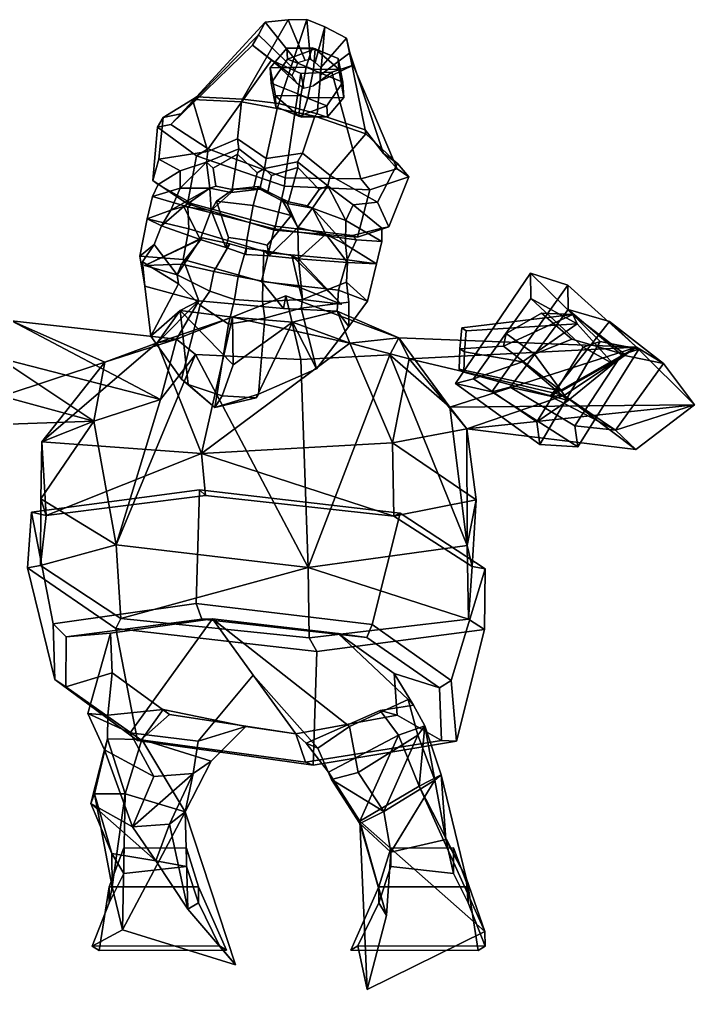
# Model space of a CAD drawing. Extents: x -351 to 198, y -174 to 338.
# Drawn here: x -158 to 198, y -174 to 338 of the extents above; entities that cross this region are included whole.
import ezdxf

# ---------------------------------------------------------------- set-up
doc = ezdxf.new("R2010")
doc.units = 0

msp = doc.modelspace()

# ---------------------------------------------------------------- linework, layer by layer
for p in [(-92.332016, 208.155029, 51.375587), (11.2476, 187.804565, 62.014336)]:
    msp.add_point(p)
for points in [[(-64.966446, 297.141205, 25.870998), (-40.799061, 295.909302, 41.114895), (-16.576694, 337.763367, -11.544772), (-28.865824, 336.539856, -15.606286)], [(-21.554714, 293.559174, 50.554615), (-6.751785, 337.955994, -8.901928), (-16.576694, 337.763367, -11.544772), (-40.799061, 295.909302, 41.114895)], [(-7.76163, 316.230957, -68.58477), (-11.539019, 315.007568, -68.133652), (-28.865824, 336.539856, -15.606286), (-16.576694, 337.763367, -11.544772)], [(-21.554714, 293.559174, 50.554615), (-1.385001, 288.165558, 45.163143), (2.596991, 333.994934, -9.574998), (-6.751785, 337.955994, -8.901928)], [(-4.814329, 316.798859, -68.771706), (-7.76163, 316.230957, -68.58477), (-16.576694, 337.763367, -11.544772), (-6.751785, 337.955994, -8.901928)], [(-4.814329, 316.798859, -68.771706), (-6.751785, 337.955994, -8.901928), (2.596991, 333.994934, -9.574998), (-2.393108, 315.175293, -68.033081)], [(-73.337433, 288.187195, -1.722716), (-64.966446, 297.141205, 25.870998), (-28.865824, 336.539856, -15.606286), (-32.373615, 329.734467, -21.731676)], [(-11.539019, 315.007568, -68.133652), (-13.214266, 311.287384, -66.577103), (-32.373615, 329.734467, -21.731676), (-28.865824, 336.539856, -15.606286)], [(-2.393108, 315.175293, -68.033081), (2.596991, 333.994934, -9.574998), (14.070262, 328.101105, -11.195322), (0.482838, 312.643646, -66.898247)], [(23.964121, 279.668854, 35.005131), (14.070262, 328.101105, -11.195322), (2.596991, 333.994934, -9.574998), (-1.385001, 288.165558, 45.163143)], [(-78.601654, 282.574646, -24.987961), (-73.337433, 288.187195, -1.722716), (-32.373615, 329.734467, -21.731676), (-35.49361, 324.302002, -26.702517)], [(-13.214266, 311.287384, -66.577103), (-14.646918, 308.30249, -65.329887), (-35.49361, 324.302002, -26.702517), (-32.373615, 329.734467, -21.731676)], [(0.482838, 312.643646, -66.898247), (14.070262, 328.101105, -11.195322), (15.897648, 320.247101, -16.772612), (0.30141, 308.6297, -65.188194)], [(33.599976, 267.177002, 9.260915), (15.897648, 320.247101, -16.772612), (14.070262, 328.101105, -11.195322), (23.964121, 279.668854, 35.005131)], [(-58.81675, 269.690796, -42.998783), (-78.601654, 282.574646, -24.987961), (-35.49361, 324.302002, -26.702517), (-25.482622, 316.424652, -30.219833)], [(-14.646918, 308.30249, -65.329887), (-12.390406, 304.665619, -63.734879), (-25.482622, 316.424652, -30.219833), (-35.49361, 324.302002, -26.702517)], [(-7.137309, 312.737427, -53.837887), (-3.98502, 322.908691, -65.048035), (-17.375668, 322.719574, -73.477608), (-26.074564, 312.470001, -65.759079)], [(-26.074564, 312.470001, -65.759079), (-17.375668, 322.719574, -73.477608), (-17.051886, 317.011505, -87.551338), (-25.616665, 304.397522, -85.662422)], [(-3.98502, 322.908691, -65.048035), (-2.411069, 322.393036, -81.350502), (-17.375668, 322.719574, -73.477608)], [(-17.375668, 322.719574, -73.477608), (-2.411069, 322.393036, -81.350502), (-17.051886, 317.011505, -87.551338)], [(-2.411069, 322.393036, -81.350502), (-3.337455, 311.492523, -93.195557), (-17.051886, 317.011505, -87.551338)], [(-7.137309, 312.737427, -53.837887), (12.257839, 304.932434, -61.81992), (9.729441, 317.389709, -70.6922), (-3.98502, 322.908691, -65.048035)], [(-3.98502, 322.908691, -65.048035), (9.729441, 317.389709, -70.6922), (-2.411069, 322.393036, -81.350502)], [(-2.411069, 322.393036, -81.350502), (10.053223, 311.681641, -84.76593), (-3.337455, 311.492523, -93.195557)], [(9.729441, 317.389709, -70.6922), (10.053223, 311.681641, -84.76593), (-2.411069, 322.393036, -81.350502)], [(0.30141, 308.6297, -65.188194), (15.897648, 320.247101, -16.772612), (17.662165, 313.854645, -21.24165), (0.236393, 305.375885, -63.80043)], [(12.257839, 304.932434, -61.81992), (12.715738, 296.859955, -81.723259), (10.053223, 311.681641, -84.76593), (9.729441, 317.389709, -70.6922)], [(40.824158, 259.11084, -12.721636), (17.662165, 313.854645, -21.24165), (15.897648, 320.247101, -16.772612), (33.599976, 267.177002, 9.260915)], [(-18.161835, 254.440002, -57.308323), (-58.81675, 269.690796, -42.998783), (-25.482622, 316.424652, -30.219833), (-10.024564, 309.405151, -31.694242)], [(-7.137309, 312.737427, -53.837887), (-26.074564, 312.470001, -65.759079), (-23.412016, 297.648315, -62.716351), (-10.021367, 297.837433, -54.286781)], [(-26.074564, 312.470001, -65.759079), (-25.616665, 304.397522, -85.662422), (-23.088234, 291.940247, -76.790085), (-23.412016, 297.648315, -62.716351)], [(-17.051886, 317.011505, -87.551338), (-3.337455, 311.492523, -93.195557), (-6.221514, 296.592529, -93.644485), (-25.616665, 304.397522, -85.662422)], [(-12.390406, 304.665619, -63.734879), (-8.430415, 301.735718, -62.409641), (-10.024564, 309.405151, -31.694242), (-25.482622, 316.424652, -30.219833)], [(-7.137309, 312.737427, -53.837887), (-10.021367, 297.837433, -54.286781), (3.693092, 292.318481, -59.930943), (12.257839, 304.932434, -61.81992)], [(0.236393, 305.375885, -63.80043), (17.662165, 313.854645, -21.24165), (6.326144, 310.172882, -26.952015), (-3.484134, 302.914337, -62.819641)], [(21.594046, 253.892334, -34.739723), (6.326144, 310.172882, -26.952015), (17.662165, 313.854645, -21.24165), (40.824158, 259.11084, -12.721636)], [(-18.161835, 254.440002, -57.308323), (-10.024564, 309.405151, -31.694242), (6.326144, 310.172882, -26.952015), (21.594046, 253.892334, -34.739723)], [(-3.484134, 302.914337, -62.819641), (6.326144, 310.172882, -26.952015), (-10.024564, 309.405151, -31.694242), (-8.430415, 301.735718, -62.409641)], [(10.053223, 311.681641, -84.76593), (12.715738, 296.859955, -81.723259), (-6.221514, 296.592529, -93.644485), (-3.337455, 311.492523, -93.195557)], [(-23.088234, 291.940247, -76.790085), (-25.616665, 304.397522, -85.662422), (-6.221514, 296.592529, -93.644485), (-9.373802, 286.421265, -82.434303)], [(12.257839, 304.932434, -61.81992), (3.693092, 292.318481, -59.930943), (4.016874, 286.610382, -74.004677), (12.715738, 296.859955, -81.723259)], [(-67.058762, 295.641266, 30.734688), (-64.966446, 297.141205, 25.870998), (-73.337433, 288.187195, -1.722716), (-82.500626, 286.261871, -0.611855)], [(-41.204933, 294.531067, 46.383873), (-40.799061, 295.909302, 41.114895), (-64.966446, 297.141205, 25.870998), (-67.058762, 295.641266, 30.734688)], [(-10.021367, 297.837433, -54.286781), (-23.412016, 297.648315, -62.716351), (-10.947765, 286.93692, -66.131783)], [(-23.412016, 297.648315, -62.716351), (-23.088234, 291.940247, -76.790085), (-10.947765, 286.93692, -66.131783)], [(-10.021367, 297.837433, -54.286781), (-10.947765, 286.93692, -66.131783), (3.693092, 292.318481, -59.930943)], [(4.016874, 286.610382, -74.004677), (-9.373802, 286.421265, -82.434303), (-6.221514, 296.592529, -93.644485), (12.715738, 296.859955, -81.723259)], [(-59.057095, 268.358337, 42.116951), (-67.058762, 295.641266, 30.734688), (-82.500626, 286.261871, -0.611855), (-84.882195, 264.282776, 21.701817)], [(-43.344635, 274.932953, 53.702892), (-41.204933, 294.531067, 46.383873), (-67.058762, 295.641266, 30.734688), (-59.057095, 268.358337, 42.116951)], [(-28.311352, 264.527893, 60.804852), (-22.466852, 291.036957, 54.610619), (-41.204933, 294.531067, 46.383873), (-43.344635, 274.932953, 53.702892)], [(-22.466852, 291.036957, 54.610619), (-21.554714, 293.559174, 50.554615), (-40.799061, 295.909302, 41.114895), (-41.204933, 294.531067, 46.383873)], [(-10.947765, 286.93692, -66.131783), (-23.088234, 291.940247, -76.790085), (-9.373802, 286.421265, -82.434303)], [(-22.466852, 291.036957, 54.610619), (-2.565011, 286.939423, 50.352612), (-1.385001, 288.165558, 45.163143), (-21.554714, 293.559174, 50.554615)], [(3.693092, 292.318481, -59.930943), (-10.947765, 286.93692, -66.131783), (4.016874, 286.610382, -74.004677)], [(-82.500626, 286.261871, -0.611855), (-73.337433, 288.187195, -1.722716), (-78.601654, 282.574646, -24.987961), (-85.569832, 281.059692, -26.719252)], [(-28.311352, 264.527893, 60.804852), (-9.160269, 267.446655, 57.40926), (-2.565011, 286.939423, 50.352612), (-22.466852, 291.036957, 54.610619)], [(-10.947765, 286.93692, -66.131783), (-9.373802, 286.421265, -82.434303), (4.016874, 286.610382, -74.004677)], [(-9.160269, 267.446655, 57.40926), (5.515789, 255.67157, 48.749294), (24.346308, 277.682739, 40.122978), (-2.565011, 286.939423, 50.352612)], [(-2.565011, 286.939423, 50.352612), (24.346308, 277.682739, 40.122978), (23.964121, 279.668854, 35.005131), (-1.385001, 288.165558, 45.163143)], [(-84.882195, 264.282776, 21.701817), (-82.500626, 286.261871, -0.611855), (-85.569832, 281.059692, -26.719252), (-88.05323, 253.085754, -15.367043)], [(-85.569832, 281.059692, -26.719252), (-78.601654, 282.574646, -24.987961), (-58.81675, 269.690796, -42.998783), (-64.954819, 266.064514, -46.416515)], [(-88.05323, 253.085754, -15.367043), (-85.569832, 281.059692, -26.719252), (-64.954819, 266.064514, -46.416515), (-69.766449, 240.778412, -38.83107)], [(5.515789, 255.67157, 48.749294), (30.523535, 241.608826, 33.555237), (40.966003, 262.00415, 12.069506), (24.346308, 277.682739, 40.122978)], [(24.346308, 277.682739, 40.122978), (40.966003, 262.00415, 12.069506), (33.599976, 267.177002, 9.260915), (23.964121, 279.668854, 35.005131)], [(-43.344635, 274.932953, 53.702892), (-59.057095, 268.358337, 42.116951), (-59.782196, 262.750885, 41.427963), (-42.729572, 269.723694, 53.707825)], [(-28.311352, 264.527893, 60.804852), (-43.344635, 274.932953, 53.702892), (-42.729572, 269.723694, 53.707825), (-29.107969, 259.404907, 58.76125)], [(-73.615959, 258.159851, 24.056665), (-59.782196, 262.750885, 41.427963), (-59.057095, 268.358337, 42.116951), (-84.882195, 264.282776, 21.701817)], [(-69.766449, 240.778412, -38.83107), (-64.954819, 266.064514, -46.416515), (-18.648983, 250.025208, -61.010292), (-23.944118, 226.889465, -53.711967)], [(-64.954819, 266.064514, -46.416515), (-58.81675, 269.690796, -42.998783), (-18.161835, 254.440002, -57.308323), (-18.648983, 250.025208, -61.010292)], [(-43.338749, 266.886688, 51.578842), (-42.729572, 269.723694, 53.707825), (-59.782196, 262.750885, 41.427963), (-56.254013, 259.586243, 41.925453)], [(-46.201881, 248.304199, 53.057621), (-43.338749, 266.886688, 51.578842), (-56.254013, 259.586243, 41.925453), (-54.73737, 249.97052, 46.882824)], [(-33.011738, 257.067657, 55.828167), (-43.338749, 266.886688, 51.578842), (-46.201881, 248.304199, 53.057621), (-34.880215, 248.785004, 58.176235)], [(-43.338749, 266.886688, 51.578842), (-33.011738, 257.067657, 55.828167), (-29.107969, 259.404907, 58.76125), (-42.729572, 269.723694, 53.707825)], [(-28.311352, 264.527893, 60.804852), (-29.107969, 259.404907, 58.76125), (-11.667552, 262.843323, 57.057045), (-9.160269, 267.446655, 57.40926)], [(-9.160269, 267.446655, 57.40926), (-11.667552, 262.843323, 57.057045), (4.207668, 250.17868, 48.000416), (5.515789, 255.67157, 48.749294)], [(40.966003, 262.00415, 12.069506), (46.911026, 255.030945, -13.112033), (40.824158, 259.11084, -12.721636), (33.599976, 267.177002, 9.260915)], [(-84.882195, 264.282776, 21.701817), (-88.05323, 253.085754, -15.367043), (-85.17852, 250.972717, -13.771101), (-73.615959, 258.159851, 24.056665)], [(-73.562584, 249.047058, 26.17366), (-59.782196, 262.750885, 41.427963), (-73.615959, 258.159851, 24.056665)], [(-57.994396, 249.013092, 47.89732), (-59.782196, 262.750885, 41.427963), (-73.562584, 249.047058, 26.17366)], [(-54.73737, 249.97052, 46.882824), (-56.254013, 259.586243, 41.925453), (-59.782196, 262.750885, 41.427963), (-57.994396, 249.013092, 47.89732)], [(-11.478215, 259.919922, 54.777809), (-11.667552, 262.843323, 57.057045), (-29.107969, 259.404907, 58.76125), (-25.407772, 255.72113, 56.768532)], [(-11.478215, 259.919922, 54.777809), (-0.323321, 248.264038, 45.128464), (4.207668, 250.17868, 48.000416), (-11.667552, 262.843323, 57.057045)], [(30.523535, 241.608826, 33.555237), (36.461784, 228.62207, -2.578003), (46.911026, 255.030945, -13.112033), (40.966003, 262.00415, 12.069506)], [(-73.615959, 258.159851, 24.056665), (-85.17852, 250.972717, -13.771101), (-88.215004, 244.650238, -11.605642), (-73.562584, 249.047058, 26.17366)], [(-34.880215, 248.785004, 58.176235), (-31.567245, 248.469666, 61.787308), (-29.107969, 259.404907, 58.76125), (-33.011738, 257.067657, 55.828167)], [(-27.366165, 247.117737, 59.378494), (-25.407772, 255.72113, 56.768532), (-29.107969, 259.404907, 58.76125), (-31.567245, 248.469666, 61.787308)], [(-25.407772, 255.72113, 56.768532), (-27.366165, 247.117737, 59.378494), (-16.504278, 241.76535, 55.587177), (-11.478215, 259.919922, 54.777809)], [(-16.504278, 241.76535, 55.587177), (-6.3747, 239.609741, 50.11594), (-0.323321, 248.264038, 45.128464), (-11.478215, 259.919922, 54.777809)], [(46.911026, 255.030945, -13.112033), (26.468023, 248.102509, -37.026398), (21.594046, 253.892334, -34.739723), (40.824158, 259.11084, -12.721636)], [(-88.215004, 244.650238, -11.605642), (-85.17852, 250.972717, -13.771101), (-67.170944, 240.654358, -38.030628), (-69.631371, 239.211029, -40.359512)], [(-88.05323, 253.085754, -15.367043), (-69.766449, 240.778412, -38.83107), (-67.170944, 240.654358, -38.030628), (-85.17852, 250.972717, -13.771101)], [(26.468023, 248.102509, -37.026398), (-18.648983, 250.025208, -61.010292), (-18.161835, 254.440002, -57.308323), (21.594046, 253.892334, -34.739723)], [(17.558573, 240.246643, 33.42128), (30.523535, 241.608826, 33.555237), (5.515789, 255.67157, 48.749294), (4.207668, 250.17868, 48.000416)], [(36.461784, 228.62207, -2.578003), (19.873087, 223.166779, -29.624117), (26.468023, 248.102509, -37.026398), (46.911026, 255.030945, -13.112033)], [(-73.562584, 249.047058, 26.17366), (-88.215004, 244.650238, -11.605642), (-91.002823, 232.852173, -7.252886), (-78.59024, 237.362915, 27.933754)], [(-78.59024, 237.362915, 27.933754), (-57.994396, 249.013092, 47.89732), (-73.562584, 249.047058, 26.17366)], [(-71.642654, 239.371887, 52.168518), (-57.994396, 249.013092, 47.89732), (-78.59024, 237.362915, 27.933754)], [(-71.642654, 239.371887, 52.168518), (-57.23756, 237.233643, 56.673512), (-57.994396, 249.013092, 47.89732)], [(-46.201881, 248.304199, 53.057621), (-54.73737, 249.97052, 46.882824), (-57.994396, 249.013092, 47.89732), (-46.746819, 246.693665, 55.617031)], [(-57.23756, 237.233643, 56.673512), (-46.746819, 246.693665, 55.617031), (-57.994396, 249.013092, 47.89732)], [(-54.375057, 242.194031, 74.076286), (-45.546352, 248.512146, 72.190224), (-46.746819, 246.693665, 55.617031), (-57.23756, 237.233643, 56.673512)], [(-35.139507, 239.746216, 82.508812), (-32.520569, 249.898438, 76.430428), (-45.546352, 248.512146, 72.190224), (-54.375057, 242.194031, 74.076286)], [(-32.520569, 249.898438, 76.430428), (-31.567245, 248.469666, 61.787308), (-46.746819, 246.693665, 55.617031), (-45.546352, 248.512146, 72.190224)], [(-46.201881, 248.304199, 53.057621), (-46.746819, 246.693665, 55.617031), (-31.567245, 248.469666, 61.787308), (-34.880215, 248.785004, 58.176235)], [(-35.139507, 239.746216, 82.508812), (-15.138388, 234.485138, 78.106316), (-20.40424, 243.572449, 74.772591), (-32.520569, 249.898438, 76.430428)], [(-32.520569, 249.898438, 76.430428), (-20.40424, 243.572449, 74.772591), (-17.266975, 240.901733, 58.644932), (-31.567245, 248.469666, 61.787308)], [(-16.504278, 241.76535, 55.587177), (-27.366165, 247.117737, 59.378494), (-31.567245, 248.469666, 61.787308), (-17.266975, 240.901733, 58.644932)], [(19.873087, 223.166779, -29.624117), (-23.944118, 226.889465, -53.711967), (-18.648983, 250.025208, -61.010292), (26.468023, 248.102509, -37.026398)], [(-6.3747, 239.609741, 50.11594), (-3.824587, 238.370239, 53.461147), (4.207668, 250.17868, 48.000416), (-0.323321, 248.264038, 45.128464)], [(-3.824587, 238.370239, 53.461147), (13.682634, 231.905823, 35.134689), (4.207668, 250.17868, 48.000416)], [(13.682634, 231.905823, 35.134689), (17.558573, 240.246643, 33.42128), (4.207668, 250.17868, 48.000416)], [(-91.002823, 232.852173, -7.252886), (-88.215004, 244.650238, -11.605642), (-69.631371, 239.211029, -40.359512), (-69.128296, 227.55481, -39.632389)], [(-69.766449, 240.778412, -38.83107), (-23.944118, 226.889465, -53.711967), (-23.835596, 228.946472, -50.833748), (-67.170944, 240.654358, -38.030628)], [(-69.631371, 239.211029, -40.359512), (-67.170944, 240.654358, -38.030628), (-23.835596, 228.946472, -50.833748), (-24.119585, 227.494934, -50.845413)], [(-48.205795, 222.982666, 73.133812), (-54.375057, 242.194031, 74.076286), (-57.23756, 237.233643, 56.673512), (-49.473991, 217.721283, 60.66671)], [(-38.416565, 221.493469, 79.499481), (-35.139507, 239.746216, 82.508812), (-54.375057, 242.194031, 74.076286), (-48.205795, 222.982666, 73.133812)], [(-15.138388, 234.485138, 78.106316), (-11.509142, 228.249298, 61.370316), (-17.266975, 240.901733, 58.644932), (-20.40424, 243.572449, 74.772591)], [(-16.504278, 241.76535, 55.587177), (-17.266975, 240.901733, 58.644932), (-3.824587, 238.370239, 53.461147), (-6.3747, 239.609741, 50.11594)], [(-11.509142, 228.249298, 61.370316), (-3.824587, 238.370239, 53.461147), (-17.266975, 240.901733, 58.644932)], [(30.523535, 241.608826, 33.555237), (17.558573, 240.246643, 33.42128), (32.752552, 227.802612, -1.658302), (36.461784, 228.62207, -2.578003)], [(-78.59024, 237.362915, 27.933754), (-91.002823, 232.852173, -7.252886), (-83.501984, 229.035034, 28.634592)], [(-83.501984, 229.035034, 28.634592), (-71.642654, 239.371887, 52.168518), (-78.59024, 237.362915, 27.933754)], [(-63.136372, 221.876892, 52.836662), (-71.642654, 239.371887, 52.168518), (-83.501984, 229.035034, 28.634592)], [(-63.136372, 221.876892, 52.836662), (-57.23756, 237.233643, 56.673512), (-71.642654, 239.371887, 52.168518)], [(-69.128296, 227.55481, -39.632389), (-69.631371, 239.211029, -40.359512), (-24.119585, 227.494934, -50.845413), (-26.974684, 214.922546, -47.097301)], [(-49.473991, 217.721283, 60.66671), (-57.23756, 237.233643, 56.673512), (-63.136372, 221.876892, 52.836662)], [(-38.416565, 221.493469, 79.499481), (-27.740402, 218.961792, 75.235832), (-15.138388, 234.485138, 78.106316), (-35.139507, 239.746216, 82.508812)], [(3.229159, 224.661682, 59.858662), (-3.824587, 238.370239, 53.461147), (-11.509142, 228.249298, 61.370316)], [(3.229159, 224.661682, 59.858662), (13.518476, 219.266144, 37.394318), (-3.824587, 238.370239, 53.461147)], [(13.518476, 219.266144, 37.394318), (13.682634, 231.905823, 35.134689), (-3.824587, 238.370239, 53.461147)], [(17.558573, 240.246643, 33.42128), (13.682634, 231.905823, 35.134689), (32.712532, 220.891388, 0.814925), (32.752552, 227.802612, -1.658302)], [(-87.286957, 219.259857, 30.452129), (-83.501984, 229.035034, 28.634592), (-91.002823, 232.852173, -7.252886), (-94.944427, 213.064117, -2.290072)], [(-94.944427, 213.064117, -2.290072), (-91.002823, 232.852173, -7.252886), (-69.128296, 227.55481, -39.632389), (-72.106094, 211.297791, -33.673767)], [(-27.740402, 218.961792, 75.235832), (-26.635212, 213.234131, 63.012501), (-11.509142, 228.249298, 61.370316), (-15.138388, 234.485138, 78.106316)], [(13.682634, 231.905823, 35.134689), (13.518476, 219.266144, 37.394318), (29.968102, 209.084808, 5.172138), (32.712532, 220.891388, 0.814925)], [(-87.286957, 219.259857, 30.452129), (-75.165665, 203.336975, 62.182903), (-63.136372, 221.876892, 52.836662), (-83.501984, 229.035034, 28.634592)], [(-72.106094, 211.297791, -33.673767), (-69.128296, 227.55481, -39.632389), (-26.974684, 214.922546, -47.097301), (-30.715849, 199.693848, -39.803398)], [(14.498931, 211.124451, -31.042969), (-26.974684, 214.922546, -47.097301), (-24.119585, 227.494934, -50.845413), (19.462881, 221.706512, -31.208567)], [(-26.635212, 213.234131, 63.012501), (-11.163411, 211.66571, 58.174847), (-11.509142, 228.249298, 61.370316)], [(19.462881, 221.706512, -31.208567), (-24.119585, 227.494934, -50.845413), (-23.835596, 228.946472, -50.833748), (17.317574, 224.054749, -29.352743)], [(19.873087, 223.166779, -29.624117), (17.317574, 224.054749, -29.352743), (-23.835596, 228.946472, -50.833748), (-23.944118, 226.889465, -53.711967)], [(-11.163411, 211.66571, 58.174847), (3.229159, 224.661682, 59.858662), (-11.509142, 228.249298, 61.370316)], [(36.461784, 228.62207, -2.578003), (32.752552, 227.802612, -1.658302), (17.317574, 224.054749, -29.352743), (19.873087, 223.166779, -29.624117)], [(32.712532, 220.891388, 0.814925), (19.462881, 221.706512, -31.208567), (17.317574, 224.054749, -29.352743), (32.752552, 227.802612, -1.658302)], [(-72.965332, 208.917908, 71.750648), (-61.97192, 222.786316, 67.309547), (-92.332016, 208.155029, 51.375587)], [(-61.97192, 222.786316, 67.309547), (-63.136372, 221.876892, 52.836662), (-92.332016, 208.155029, 51.375587)], [(-92.332016, 208.155029, 51.375587), (-63.136372, 221.876892, 52.836662), (-75.165665, 203.336975, 62.182903)], [(-47.394661, 219.690125, 68.973274), (-61.97192, 222.786316, 67.309547), (-72.965332, 208.917908, 71.750648), (-55.825413, 204.988739, 82.640457)], [(-61.97192, 222.786316, 67.309547), (-47.394661, 219.690125, 68.973274), (-49.473991, 217.721283, 60.66671), (-63.136372, 221.876892, 52.836662)], [(-38.416565, 221.493469, 79.499481), (-48.205795, 222.982666, 73.133812), (-49.473991, 217.721283, 60.66671), (-38.993591, 214.032593, 68.217346)], [(-38.416565, 221.493469, 79.499481), (-38.993591, 214.032593, 68.217346), (-26.635212, 213.234131, 63.012501), (-27.740402, 218.961792, 75.235832)], [(-11.163411, 211.66571, 58.174847), (14.713707, 209.738403, 38.722408), (3.229159, 224.661682, 59.858662)], [(14.713707, 209.738403, 38.722408), (13.518476, 219.266144, 37.394318), (3.229159, 224.661682, 59.858662)], [(29.968102, 209.084808, 5.172138), (14.498931, 211.124451, -31.042969), (19.462881, 221.706512, -31.208567), (32.712532, 220.891388, 0.814925)], [(-92.213234, 197.228546, 5.205746), (-93.440331, 210.169464, 35.097988), (-87.286957, 219.259857, 30.452129), (-94.944427, 213.064117, -2.290072)], [(-87.286957, 219.259857, 30.452129), (-93.440331, 210.169464, 35.097988), (-74.540833, 198.488922, 53.775505), (-75.165665, 203.336975, 62.182903)], [(-55.825413, 204.988739, 82.640457), (-42.972645, 202.389648, 84.686394), (-38.861523, 217.141296, 72.878059), (-47.394661, 219.690125, 68.973274)], [(-38.861523, 217.141296, 72.878059), (-38.993591, 214.032593, 68.217346), (-49.473991, 217.721283, 60.66671), (-47.394661, 219.690125, 68.973274)], [(-29.950098, 199.904968, 85.298134), (-29.40873, 216.156372, 70.820625), (-38.861523, 217.141296, 72.878059), (-42.972645, 202.389648, 84.686394)], [(-38.861523, 217.141296, 72.878059), (-29.40873, 216.156372, 70.820625), (-26.635212, 213.234131, 63.012501), (-38.993591, 214.032593, 68.217346)], [(9.942212, 195.177643, -25.246519), (-30.715849, 199.693848, -39.803398), (-26.974684, 214.922546, -47.097301), (14.498931, 211.124451, -31.042969)], [(-29.40873, 216.156372, 70.820625), (-29.950098, 199.904968, 85.298134), (-10.812312, 196.706573, 78.134438), (-14.711915, 213.501068, 72.163658)], [(-14.711915, 213.501068, 72.163658), (-11.163411, 211.66571, 58.174847), (-26.635212, 213.234131, 63.012501), (-29.40873, 216.156372, 70.820625)], [(13.518476, 219.266144, 37.394318), (14.713707, 209.738403, 38.722408), (29.968102, 209.084808, 5.172138)], [(-92.213234, 197.228546, 5.205746), (-94.944427, 213.064117, -2.290072), (-72.106094, 211.297791, -33.673767), (-63.709908, 189.591553, -0.453029)], [(-74.540833, 198.488922, 53.775505), (-93.440331, 210.169464, 35.097988), (-92.213234, 197.228546, 5.205746), (-89.113091, 170.867218, 27.117786)], [(-63.709908, 189.591553, -0.453029), (-72.106094, 211.297791, -33.673767), (-30.715849, 199.693848, -39.803398), (-19.194529, 185.507202, -12.87962)], [(-10.812312, 196.706573, 78.134438), (11.2476, 187.804565, 62.014336), (-14.711915, 213.501068, 72.163658)], [(-14.711915, 213.501068, 72.163658), (11.2476, 187.804565, 62.014336), (-11.163411, 211.66571, 58.174847)], [(14.127034, 199.334869, 40.868446), (14.713707, 209.738403, 38.722408), (-11.163411, 211.66571, 58.174847), (-9.035049, 190.344177, 68.975235)], [(11.2476, 187.804565, 62.014336), (-9.035049, 190.344177, 68.975235), (-11.163411, 211.66571, 58.174847)], [(25.157372, 189.467529, 10.045683), (9.942212, 195.177643, -25.246519), (14.498931, 211.124451, -31.042969), (29.968102, 209.084808, 5.172138)], [(-75.165665, 203.336975, 62.182903), (-72.965332, 208.917908, 71.750648), (-92.332016, 208.155029, 51.375587)], [(-55.825413, 204.988739, 82.640457), (-72.965332, 208.917908, 71.750648), (-75.165665, 203.336975, 62.182903), (-58.029278, 194.669617, 74.169113)], [(-42.972645, 202.389648, 84.686394), (-55.825413, 204.988739, 82.640457), (-58.029278, 194.669617, 74.169113), (-45.03968, 190.234344, 81.559746)], [(14.127034, 199.334869, 40.868446), (25.157372, 189.467529, 10.045683), (29.968102, 209.084808, 5.172138), (14.713707, 209.738403, 38.722408)], [(-63.151985, 187.209045, 77.400642), (-58.029278, 194.669617, 74.169113), (-75.165665, 203.336975, 62.182903), (-74.540833, 198.488922, 53.775505)], [(-42.972645, 202.389648, 84.686394), (-45.03968, 190.234344, 81.559746), (-30.158932, 189.193848, 77.031693), (-29.950098, 199.904968, 85.298134)], [(9.160627, 184.089233, 9.26237), (-19.194529, 185.507202, -12.87962), (-30.715849, 199.693848, -39.803398), (9.942212, 195.177643, -25.246519)], [(-29.950098, 199.904968, 85.298134), (-30.158932, 189.193848, 77.031693), (-9.035049, 190.344177, 68.975235), (-10.812312, 196.706573, 78.134438)], [(90.743988, 141.639343, 83.055946), (71.595673, 146.020691, 109.728165), (111.204132, 204.153748, 129.150711), (130.846451, 197.810608, 104.182579)], [(71.595673, 146.020691, 109.728165), (81.092918, 148.472412, 116.532036), (111.406883, 190.75238, 131.528458), (111.204132, 204.153748, 129.150711)], [(147.900528, 168.058228, 164.005249), (168.295547, 164.036926, 138.219833), (130.846451, 197.810608, 104.182579), (111.204132, 204.153748, 129.150711)], [(147.900528, 168.058228, 164.005249), (111.204132, 204.153748, 129.150711), (111.406883, 190.75238, 131.528458), (138.899628, 165.167542, 157.651031)], [(-89.113091, 170.867218, 27.117786), (-92.213234, 197.228546, 5.205746), (-63.709908, 189.591553, -0.453029), (-73.662094, 184.539337, 19.360289)], [(-72.912773, 148.276123, 65.5578), (-63.151985, 187.209045, 77.400642), (-74.540833, 198.488922, 53.775505), (-89.113091, 170.867218, 27.117786)], [(-48.121227, 177.341003, 86.898735), (-45.03968, 190.234344, 81.559746), (-58.029278, 194.669617, 74.169113), (-63.151985, 187.209045, 77.400642)], [(-9.035049, 190.344177, 68.975235), (11.2476, 187.804565, 62.014336), (-10.812312, 196.706573, 78.134438)], [(14.127034, 199.334869, 40.868446), (-9.035049, 190.344177, 68.975235), (-9.770946, 185.763489, 60.428074), (15.389546, 188.787476, 46.275993)], [(15.283432, 176.10849, 16.246817), (9.160627, 184.089233, 9.26237), (9.942212, 195.177643, -25.246519), (25.157372, 189.467529, 10.045683)], [(15.283432, 176.10849, 16.246817), (25.157372, 189.467529, 10.045683), (14.127034, 199.334869, 40.868446), (15.389546, 188.787476, 46.275993)], [(90.743988, 141.639343, 83.055946), (130.846451, 197.810608, 104.182579), (130.975677, 185.00119, 106.40625), (100.412239, 144.09552, 89.98893)], [(168.295547, 164.036926, 138.219833), (159.163422, 161.063416, 131.779755), (130.975677, 185.00119, 106.40625), (130.846451, 197.810608, 104.182579)], [(-75.480362, 169.343262, -20.24596), (-85.763519, 167.474548, 22.687311), (-63.709908, 189.591553, -0.453029)], [(-85.763519, 167.474548, 22.687311), (-73.662094, 184.539337, 19.360289), (-63.709908, 189.591553, -0.453029)], [(-17.878042, 192.131409, -15.703749), (-9.990232, 158.708221, -60.772663), (-65.445015, 161.279907, -65.890991), (-75.480362, 169.343262, -20.24596)], [(-17.878042, 192.131409, -15.703749), (-75.480362, 169.343262, -20.24596), (-63.709908, 189.591553, -0.453029), (-19.194529, 185.507202, -12.87962)], [(-48.121227, 177.341003, 86.898735), (-28.943178, 180.487976, 80.914261), (-30.158932, 189.193848, 77.031693), (-45.03968, 190.234344, 81.559746)], [(-28.943178, 180.487976, 80.914261), (-9.770946, 185.763489, 60.428074), (-9.035049, 190.344177, 68.975235), (-30.158932, 189.193848, 77.031693)], [(-19.194529, 185.507202, -12.87962), (9.160627, 184.089233, 9.26237), (41.68211, 170.07428, -8.356922), (-17.878042, 192.131409, -15.703749)], [(-17.878042, 192.131409, -15.703749), (41.68211, 170.07428, -8.356922), (36.990139, 161.127869, -45.611256), (-9.990232, 158.708221, -60.772663)], [(106.866028, 157.435303, 131.741776), (135.783508, 177.515656, 133.355606), (111.406883, 190.75238, 131.528458), (81.092918, 148.472412, 116.532036)], [(154.790955, 156.411499, 141.032303), (138.899628, 165.167542, 157.651031), (111.406883, 190.75238, 131.528458), (135.783508, 177.515656, 133.355606)], [(-72.912773, 148.276123, 65.5578), (-89.113091, 170.867218, 27.117786), (-73.662094, 184.539337, 19.360289), (-69.332779, 145.389709, 49.788589)], [(-45.935612, 181.026672, 34.253838), (-73.662094, 184.539337, 19.360289), (-85.763519, 167.474548, 22.687311)], [(-69.332779, 145.389709, 49.788589), (-73.662094, 184.539337, 19.360289), (-45.721569, 155.79541, 22.321693), (-51.511341, 139.540771, 47.598431)], [(-45.721569, 155.79541, 22.321693), (-73.662094, 184.539337, 19.360289), (-45.935612, 181.026672, 34.253838)], [(-55.336864, 133.321014, 72.946465), (-48.121227, 177.341003, 86.898735), (-63.151985, 187.209045, 77.400642), (-72.912773, 148.276123, 65.5578)], [(-32.359863, 140.308594, 69.723022), (-1.689813, 153.69104, 36.097103), (-9.770946, 185.763489, 60.428074), (-28.943178, 180.487976, 80.914261)], [(-9.770946, 185.763489, 60.428074), (-1.689813, 153.69104, 36.097103), (15.283432, 176.10849, 16.246817), (15.389546, 188.787476, 46.275993)], [(152.840256, 178.575226, 78.336815), (121.481567, 139.322144, 61.041477), (100.412239, 144.09552, 89.98893), (130.975677, 185.00119, 106.40625)], [(159.163422, 161.063416, 131.779755), (181.262787, 156.587494, 103.564972), (152.840256, 178.575226, 78.336815), (130.975677, 185.00119, 106.40625)], [(-62.385502, 109.041656, 91.77475), (-45.935612, 181.026672, 34.253838), (-85.763519, 167.474548, 22.687311)], [(-62.385502, 109.041656, 91.77475), (15.811238, 167.310303, 44.596672), (-45.935612, 181.026672, 34.253838)], [(-55.336864, 133.321014, 72.946465), (-32.359863, 140.308594, 69.723022), (-28.943178, 180.487976, 80.914261), (-48.121227, 177.341003, 86.898735)], [(-45.721569, 155.79541, 22.321693), (-45.935612, 181.026672, 34.253838), (-14.451869, 178.271271, 30.427715)], [(-45.935612, 181.026672, 34.253838), (15.811238, 167.310303, 44.596672), (-14.451869, 178.271271, 30.427715)], [(-1.689813, 153.69104, 36.097103), (-14.451869, 178.271271, 30.427715), (9.160627, 184.089233, 9.26237), (15.283432, 176.10849, 16.246817)], [(15.811238, 167.310303, 44.596672), (9.160627, 184.089233, 9.26237), (-14.451869, 178.271271, 30.427715)], [(41.68211, 170.07428, -8.356922), (9.160627, 184.089233, 9.26237), (15.811238, 167.310303, 44.596672)], [(73.864021, 164.228271, 174.176178), (96.910324, 165.626343, 177.935867), (133.459656, 182.369415, 166.251907), (74.918037, 175.358856, 172.105103)], [(74.918037, 175.358856, 172.105103), (133.459656, 182.369415, 166.251907), (135.783508, 177.515656, 133.355606), (77.291504, 173.773071, 159.483139)], [(98.337585, 172.390198, 232.279037), (116.946877, 183.109863, 233.315842), (133.459656, 182.369415, 166.251907), (96.910324, 165.626343, 177.935867)], [(113.239082, 161.35675, 237.792038), (132.92308, 169.275818, 227.936646), (116.946877, 183.109863, 233.315842), (98.337585, 172.390198, 232.279037)], [(132.92308, 169.275818, 227.936646), (161.33699, 161.082642, 175.695999), (133.459656, 182.369415, 166.251907), (116.946877, 183.109863, 233.315842)], [(161.33699, 161.082642, 175.695999), (154.790955, 156.411499, 141.032303), (135.783508, 177.515656, 133.355606), (133.459656, 182.369415, 166.251907)], [(-83.994148, 137.524536, -53.505161), (-169.513306, 159.516602, -77.627815), (-162.643539, 179.036926, -39.401707)], [(-113.370483, 157.240387, 8.475361), (-162.643539, 179.036926, -39.401707), (-167.514389, 139.259277, -5.045971)], [(-113.370483, 157.240387, 8.475361), (-75.480362, 169.343262, -20.24596), (-162.643539, 179.036926, -39.401707)], [(-83.994148, 137.524536, -53.505161), (-162.643539, 179.036926, -39.401707), (-75.480362, 169.343262, -20.24596)], [(-33.597897, 138.368835, 53.458946), (-51.511341, 139.540771, 47.598431), (-45.721569, 155.79541, 22.321693), (-14.451869, 178.271271, 30.427715)], [(-32.359863, 140.308594, 69.723022), (-33.597897, 138.368835, 53.458946), (-14.451869, 178.271271, 30.427715), (-1.689813, 153.69104, 36.097103)], [(73.864021, 164.228271, 174.176178), (74.918037, 175.358856, 172.105103), (77.291504, 173.773071, 159.483139), (76.363045, 162.637573, 161.559738)], [(76.363045, 162.637573, 161.559738), (77.291504, 173.773071, 159.483139), (135.783508, 177.515656, 133.355606), (106.866028, 157.435303, 131.741776)], [(121.481567, 139.322144, 61.041477), (152.840256, 178.575226, 78.336815), (167.068649, 165.121521, 29.279556)], [(181.262787, 156.587494, 103.564972), (167.068649, 165.121521, 29.279556), (152.840256, 178.575226, 78.336815)], [(-113.370483, 157.240387, 8.475361), (-85.763519, 167.474548, 22.687311), (-75.480362, 169.343262, -20.24596)], [(-83.994148, 137.524536, -53.505161), (-75.480362, 169.343262, -20.24596), (-65.445015, 161.279907, -65.890991)], [(47.172886, 159.0495, 40.73447), (41.68211, 170.07428, -8.356922), (15.811238, 167.310303, 44.596672)], [(68.550468, 133.563782, -30.838402), (36.990139, 161.127869, -45.611256), (41.68211, 170.07428, -8.356922)], [(47.172886, 159.0495, 40.73447), (167.068649, 165.121521, 29.279556), (41.68211, 170.07428, -8.356922)], [(68.550468, 133.563782, -30.838402), (41.68211, 170.07428, -8.356922), (167.068649, 165.121521, 29.279556)], [(113.239082, 161.35675, 237.792038), (98.337585, 172.390198, 232.279037), (96.910324, 165.626343, 177.935867), (127.481308, 141.845459, 173.175919)], [(113.239082, 161.35675, 237.792038), (127.481308, 141.845459, 173.175919), (161.33699, 161.082642, 175.695999), (132.92308, 169.275818, 227.936646)], [(-62.385502, 109.041656, 91.77475), (-85.763519, 167.474548, 22.687311), (-146.588623, 115.152405, 36.262939)], [(-146.588623, 115.152405, 36.262939), (-85.763519, 167.474548, 22.687311), (-113.370483, 157.240387, 8.475361)], [(-62.385502, 109.041656, 91.77475), (38.445263, 114.759399, 88.687286), (15.811238, 167.310303, 44.596672)], [(38.445263, 114.759399, 88.687286), (47.172886, 159.0495, 40.73447), (15.811238, 167.310303, 44.596672)], [(47.172886, 159.0495, 40.73447), (128.940567, 139.638611, 54.954861), (167.068649, 165.121521, 29.279556)], [(68.550468, 133.563782, -30.838402), (167.068649, 165.121521, 29.279556), (197.698547, 134.711548, 25.679403)], [(73.584991, 153.470581, 176.374954), (127.481308, 141.845459, 173.175919), (96.910324, 165.626343, 177.935867), (73.864021, 164.228271, 174.176178)], [(73.584991, 153.470581, 176.374954), (73.864021, 164.228271, 174.176178), (76.363045, 162.637573, 161.559738), (75.976952, 151.8797, 163.716507)], [(116.087692, 113.820068, 149.988907), (147.900528, 168.058228, 164.005249), (138.899628, 165.167542, 157.651031), (114.482704, 125.782013, 146.785416)], [(130.933792, 136.95285, 140.39624), (114.482704, 125.782013, 146.785416), (138.899628, 165.167542, 157.651031), (154.790955, 156.411499, 141.032303)], [(136.08902, 112.53656, 122.313019), (168.295547, 164.036926, 138.219833), (147.900528, 168.058228, 164.005249), (116.087692, 113.820068, 149.988907)], [(121.481567, 139.322144, 61.041477), (167.068649, 165.121521, 29.279556), (128.940567, 139.638611, 54.954861)], [(136.08902, 112.53656, 122.313019), (134.591537, 123.607971, 119.338943), (159.163422, 161.063416, 131.779755), (168.295547, 164.036926, 138.219833)], [(181.262787, 156.587494, 103.564972), (197.698547, 134.711548, 25.679403), (167.068649, 165.121521, 29.279556)], [(-174.081787, 124.247131, -50.235844), (-169.513306, 159.516602, -77.627815), (-119.179314, 126.172821, -35.42569)], [(-119.179314, 126.172821, -35.42569), (-169.513306, 159.516602, -77.627815), (-83.994148, 137.524536, -53.505161)], [(-107.327515, 60.939529, -102.717155), (-65.445015, 161.279907, -65.890991), (-6.052143, 49.033127, -107.505997)], [(-107.327515, 60.939529, -102.717155), (-83.994148, 137.524536, -53.505161), (-65.445015, 161.279907, -65.890991)], [(-6.052143, 49.033127, -107.505997), (-65.445015, 161.279907, -65.890991), (-9.990232, 158.708221, -60.772663)], [(-6.052143, 49.033127, -107.505997), (-9.990232, 158.708221, -60.772663), (36.990139, 161.127869, -45.611256)], [(77.706375, 60.546509, -50.292805), (-6.052143, 49.033127, -107.505997), (36.990139, 161.127869, -45.611256)], [(77.706375, 60.546509, -50.292805), (36.990139, 161.127869, -45.611256), (68.550468, 133.563782, -30.838402)], [(38.445263, 114.759399, 88.687286), (77.619125, 122.078247, 12.407969), (47.172886, 159.0495, 40.73447)], [(77.619125, 122.078247, 12.407969), (128.940567, 139.638611, 54.954861), (47.172886, 159.0495, 40.73447)], [(75.976952, 151.8797, 163.716507), (76.363045, 162.637573, 161.559738), (106.866028, 157.435303, 131.741776), (130.933792, 136.95285, 140.39624)], [(127.481308, 141.845459, 173.175919), (130.933792, 136.95285, 140.39624), (154.790955, 156.411499, 141.032303), (161.33699, 161.082642, 175.695999)], [(155.942917, 121.299591, 90.196571), (181.262787, 156.587494, 103.564972), (159.163422, 161.063416, 131.779755), (134.591537, 123.607971, 119.338943)], [(-119.179314, 126.172821, -35.42569), (-113.370483, 157.240387, 8.475361), (-167.514389, 139.259277, -5.045971)], [(-146.588623, 115.152405, 36.262939), (-113.370483, 157.240387, 8.475361), (-119.179314, 126.172821, -35.42569)], [(130.933792, 136.95285, 140.39624), (106.866028, 157.435303, 131.741776), (81.092918, 148.472412, 116.532036), (114.482704, 125.782013, 146.785416)], [(155.942917, 121.299591, 90.196571), (197.698547, 134.711548, 25.679403), (181.262787, 156.587494, 103.564972)], [(116.087692, 113.820068, 149.988907), (114.482704, 125.782013, 146.785416), (81.092918, 148.472412, 116.532036), (71.595673, 146.020691, 109.728165)], [(73.584991, 153.470581, 176.374954), (75.976952, 151.8797, 163.716507), (130.933792, 136.95285, 140.39624), (127.481308, 141.845459, 173.175919)], [(-55.336864, 133.321014, 72.946465), (-72.912773, 148.276123, 65.5578), (-69.332779, 145.389709, 49.788589)], [(-55.336864, 133.321014, 72.946465), (-69.332779, 145.389709, 49.788589), (-51.511341, 139.540771, 47.598431)], [(136.08902, 112.53656, 122.313019), (116.087692, 113.820068, 149.988907), (71.595673, 146.020691, 109.728165), (90.743988, 141.639343, 83.055946)], [(136.08902, 112.53656, 122.313019), (90.743988, 141.639343, 83.055946), (100.412239, 144.09552, 89.98893), (134.591537, 123.607971, 119.338943)], [(121.481567, 139.322144, 61.041477), (155.942917, 121.299591, 90.196571), (134.591537, 123.607971, 119.338943), (100.412239, 144.09552, 89.98893)], [(-174.081787, 124.247131, -50.235844), (-119.179314, 126.172821, -35.42569), (-167.514389, 139.259277, -5.045971)], [(-55.336864, 133.321014, 72.946465), (-33.597897, 138.368835, 53.458946), (-32.359863, 140.308594, 69.723022)], [(-55.336864, 133.321014, 72.946465), (-51.511341, 139.540771, 47.598431), (-33.597897, 138.368835, 53.458946)], [(166.641586, 111.118835, 47.541946), (128.940567, 139.638611, 54.954861), (77.619125, 122.078247, 12.407969)], [(155.942917, 121.299591, 90.196571), (121.481567, 139.322144, 61.041477), (128.940567, 139.638611, 54.954861)], [(155.942917, 121.299591, 90.196571), (128.940567, 139.638611, 54.954861), (166.641586, 111.118835, 47.541946)], [(-107.327515, 60.939529, -102.717155), (-119.179314, 126.172821, -35.42569), (-83.994148, 137.524536, -53.505161)], [(77.619125, 122.078247, 12.407969), (68.550468, 133.563782, -30.838402), (197.698547, 134.711548, 25.679403)], [(77.706375, 60.546509, -50.292805), (68.550468, 133.563782, -30.838402), (77.619125, 122.078247, 12.407969)], [(166.641586, 111.118835, 47.541946), (77.619125, 122.078247, 12.407969), (197.698547, 134.711548, 25.679403)], [(155.942917, 121.299591, 90.196571), (166.641586, 111.118835, 47.541946), (197.698547, 134.711548, 25.679403)], [(-146.588623, 115.152405, 36.262939), (-119.179314, 126.172821, -35.42569), (-147.067505, 85.065887, -47.306938)], [(-147.067505, 85.065887, -47.306938), (-119.179314, 126.172821, -35.42569), (-107.327515, 60.939529, -102.717155)], [(38.445263, 114.759399, 88.687286), (82.570236, 84.578125, 17.754713), (77.619125, 122.078247, 12.407969)], [(82.570236, 84.578125, 17.754713), (77.706375, 60.546509, -50.292805), (77.619125, 122.078247, 12.407969)], [(-144.257294, 76.403442, 30.89082), (-146.588623, 115.152405, 36.262939), (-147.067505, 85.065887, -47.306938)], [(-144.257294, 76.403442, 30.89082), (-62.385502, 109.041656, 91.77475), (-146.588623, 115.152405, 36.262939)], [(39.125927, 76.013931, 82.847504), (38.445263, 114.759399, 88.687286), (-62.385502, 109.041656, 91.77475)], [(39.125927, 76.013931, 82.847504), (82.570236, 84.578125, 17.754713), (38.445263, 114.759399, 88.687286)], [(-144.257294, 76.403442, 30.89082), (-60.237087, 86.862946, 84.025558), (-62.385502, 109.041656, 91.77475)], [(39.125927, 76.013931, 82.847504), (-62.385502, 109.041656, 91.77475), (-60.237087, 86.862946, 84.025558)], [(-65.20694, 29.995758, 101.140549), (-63.416164, 89.907623, 95.269058), (-151.969009, 78.093735, 37.035229), (-140.626999, 19.204742, 46.515675)], [(-63.416164, 89.907623, 95.269058), (-60.237087, 86.862946, 84.025558), (-144.257294, 76.403442, 30.89082), (-151.969009, 78.093735, 37.035229)], [(-65.20694, 29.995758, 101.140549), (27.614418, 18.847397, 94.182335), (42.475182, 77.680725, 92.12574), (-63.416164, 89.907623, 95.269058)], [(-63.416164, 89.907623, 95.269058), (42.475182, 77.680725, 92.12574), (39.125927, 76.013931, 82.847504), (-60.237087, 86.862946, 84.025558)], [(-144.257294, 76.403442, 30.89082), (-147.067505, 85.065887, -47.306938), (-147.223938, 50.017151, -43.137589)], [(-147.223938, 50.017151, -43.137589), (-147.067505, 85.065887, -47.306938), (-107.327515, 60.939529, -102.717155)], [(39.125927, 76.013931, 82.847504), (80.378624, 49.533722, 21.347448), (82.570236, 84.578125, 17.754713)], [(80.378624, 49.533722, 21.347448), (77.706375, 60.546509, -50.292805), (82.570236, 84.578125, 17.754713)], [(-151.969009, 78.093735, 37.035229), (-154.175323, 48.751328, -44.970741), (-139.769089, -10.144165, -34.622131), (-140.626999, 19.204742, 46.515675)], [(-154.175323, 48.751328, -44.970741), (-151.969009, 78.093735, 37.035229), (-144.257294, 76.403442, 30.89082), (-147.223938, 50.017151, -43.137589)], [(42.475182, 77.680725, 92.12574), (27.614418, 18.847397, 94.182335), (69.328468, -10.588287, 24.620012), (87.253448, 48.238525, 23.431581)], [(87.253448, 48.238525, 23.431581), (80.378624, 49.533722, 21.347448), (39.125927, 76.013931, 82.847504), (42.475182, 77.680725, 92.12574)], [(-147.223938, 50.017151, -43.137589), (-107.327515, 60.939529, -102.717155), (-104.907745, 22.068436, -108.402336)], [(-104.907745, 22.068436, -108.402336), (-107.327515, 60.939529, -102.717155), (-6.052143, 49.033127, -107.505997)], [(78.475479, 21.678925, -56.445656), (-6.052143, 49.033127, -107.505997), (77.706375, 60.546509, -50.292805)], [(80.378624, 49.533722, 21.347448), (78.475479, 21.678925, -56.445656), (77.706375, 60.546509, -50.292805)], [(-107.504028, 16.695175, -120.366035), (-154.175323, 48.751328, -44.970741), (-147.223938, 50.017151, -43.137589), (-104.907745, 22.068436, -108.402336)], [(-139.769089, -10.144165, -34.622131), (-154.175323, 48.751328, -44.970741), (-107.504028, 16.695175, -120.366035), (-96.162003, -42.193817, -110.88559)], [(-104.907745, 22.068436, -108.402336), (-6.052143, 49.033127, -107.505997), (-5.533311, 11.868774, -109.740433)], [(78.475479, 21.678925, -56.445656), (-5.533311, 11.868774, -109.740433), (-6.052143, 49.033127, -107.505997)], [(69.328468, -10.588287, 24.620012), (72.079407, -42.551163, -63.218929), (86.94017, 16.282166, -65.275528), (87.253448, 48.238525, 23.431581)], [(86.94017, 16.282166, -65.275528), (78.475479, 21.678925, -56.445656), (80.378624, 49.533722, 21.347448), (87.253448, 48.238525, 23.431581)], [(-65.20694, 29.995758, 101.140549), (-140.626999, 19.204742, 46.515675), (-133.791016, 12.351212, 40.673046), (-62.183601, 21.740891, 90.407654)], [(-65.20694, 29.995758, 101.140549), (-62.183601, 21.740891, 90.407654), (24.832148, 12.014282, 85.614632), (27.614418, 18.847397, 94.182335)], [(-62.183601, 21.740891, 90.407654), (-133.791016, 12.351212, 40.673046), (-110.303619, 14.343979, 31.48144), (-56.573456, 21.840668, 70.607162)], [(-56.573456, 21.840668, 70.607162), (-110.303619, 14.343979, 31.48144), (-122.324265, -28.049255, -1.153418), (-99.994415, -38.182297, 34.355457)], [(-107.504028, 16.695175, -120.366035), (-104.907745, 22.068436, -108.402336), (-5.533311, 11.868774, -109.740433), (-1.609176, 4.578094, -123.522789)], [(-35.046604, -7.884232, -5.595554), (-56.573456, 21.840668, 70.607162), (-99.994415, -38.182297, 34.355457), (-64.141174, -42.692093, -10.118542)], [(-62.183601, 21.740891, 90.407654), (-56.573456, 21.840668, 70.607162), (9.66468, 14.089172, 65.471214), (24.832148, 12.014282, 85.614632)], [(-56.573456, 21.840668, 70.607162), (15.75764, -34.877182, 66.382576), (46.710037, -20.722488, 41.197048), (9.66468, 14.089172, 65.471214)], [(-0.964367, -46.311897, 11.957093), (15.75764, -34.877182, 66.382576), (-56.573456, 21.840668, 70.607162), (-35.046604, -7.884232, -5.595554)], [(86.94017, 16.282166, -65.275528), (-1.609176, 4.578094, -123.522789), (-5.533311, 11.868774, -109.740433), (78.475479, 21.678925, -56.445656)], [(-140.626999, 19.204742, 46.515675), (-139.769089, -10.144165, -34.622131), (-133.87381, -14.041199, -32.5383), (-133.791016, 12.351212, 40.673046)], [(-96.162003, -42.193817, -110.88559), (-107.504028, 16.695175, -120.366035), (-1.609176, 4.578094, -123.522789), (-3.400605, -55.348251, -117.647209)], [(72.079407, -42.551163, -63.218929), (-3.400605, -55.348251, -117.647209), (-1.609176, 4.578094, -123.522789), (86.94017, 16.282166, -65.275528)], [(27.614418, 18.847397, 94.182335), (24.832148, 12.014282, 85.614632), (63.200974, -14.459793, 23.297514), (69.328468, -10.588287, 24.620012)], [(-133.791016, 12.351212, 40.673046), (-133.87381, -14.041199, -32.5383), (-109.491226, -6.622787, -26.425461), (-110.303619, 14.343979, 31.48144)], [(-110.303619, 14.343979, 31.48144), (-109.491226, -6.622787, -26.425461), (-111.688675, -28.906265, -37.027622), (-122.324265, -28.049255, -1.153418)], [(9.66468, 14.089172, 65.471214), (46.710037, -20.722488, 41.197048), (49.385029, -23.696777, 3.910378), (39.264946, -6.938751, 15.72058)], [(24.832148, 12.014282, 85.614632), (9.66468, 14.089172, 65.471214), (39.264946, -6.938751, 15.72058), (63.200974, -14.459793, 23.297514)], [(-139.769089, -10.144165, -34.622131), (-96.162003, -42.193817, -110.88559), (-94.441467, -41.98381, -98.62011), (-133.87381, -14.041199, -32.5383)], [(-133.87381, -14.041199, -32.5383), (-94.441467, -41.98381, -98.62011), (-79.21032, -28.590561, -78.585487), (-109.491226, -6.622787, -26.425461)], [(-109.491226, -6.622787, -26.425461), (-79.21032, -28.590561, -78.585487), (-82.671806, -25.956314, -63.663742), (-111.688675, -28.906265, -37.027622)], [(-12.657102, -38.800316, -84.851982), (-35.046604, -7.884232, -5.595554), (-64.141174, -42.692093, -10.118542), (-38.990635, -34.962372, -61.814278)], [(-0.964367, -46.311897, 11.957093), (-35.046604, -7.884232, -5.595554), (-12.657102, -38.800316, -84.851982), (-7.088532, -43.698914, -45.616447)], [(39.264946, -6.938751, 15.72058), (49.385029, -23.696777, 3.910378), (31.860029, -26.456627, -31.602314), (40.75798, -28.845383, -44.595715)], [(63.200974, -14.459793, 23.297514), (39.264946, -6.938751, 15.72058), (40.75798, -28.845383, -44.595715), (64.181694, -42.320724, -53.678524)], [(69.328468, -10.588287, 24.620012), (63.200974, -14.459793, 23.297514), (64.181694, -42.320724, -53.678524), (72.079407, -42.551163, -63.218929)], [(20.284758, -59.08783, 31.948332), (51.707943, -39.436127, 13.88597), (46.710037, -20.722488, 41.197048), (15.75764, -34.877182, 66.382576)], [(55.383217, -34.46273, -3.62531), (41.471428, -39.404968, -17.262531), (31.860029, -26.456627, -31.602314), (49.385029, -23.696777, 3.910378)], [(51.707943, -39.436127, 13.88597), (55.383217, -34.46273, -3.62531), (49.385029, -23.696777, 3.910378), (46.710037, -20.722488, 41.197048)], [(-87.589851, -61.324875, -0.606929), (-99.994415, -38.182297, 34.355457), (-122.324265, -28.049255, -1.153418), (-113.607269, -47.151756, -28.704367)], [(-113.607269, -47.151756, -28.704367), (-122.324265, -28.049255, -1.153418), (-111.688675, -28.906265, -37.027622), (-111.971375, -41.349197, -46.274258)], [(-111.971375, -41.349197, -46.274258), (-111.688675, -28.906265, -37.027622), (-82.671806, -25.956314, -63.663742), (-93.879372, -41.800789, -53.902084)], [(-94.441467, -41.98381, -98.62011), (-7.487726, -53.784782, -103.209831), (-12.657102, -38.800316, -84.851982), (-79.21032, -28.590561, -78.585487)], [(-93.879372, -41.800789, -53.902084), (-82.671806, -25.956314, -63.663742), (-38.990635, -34.962372, -61.814278), (-57.239235, -53.092613, -39.372654)], [(-79.21032, -28.590561, -78.585487), (-12.657102, -38.800316, -84.851982), (-38.990635, -34.962372, -61.814278), (-82.671806, -25.956314, -63.663742)], [(40.75798, -28.845383, -44.595715), (31.860029, -26.456627, -31.602314), (-7.088532, -43.698914, -45.616447), (-12.657102, -38.800316, -84.851982)], [(64.181694, -42.320724, -53.678524), (40.75798, -28.845383, -44.595715), (-12.657102, -38.800316, -84.851982), (-7.487726, -53.784782, -103.209831)], [(41.471428, -39.404968, -17.262531), (4.536277, -59.039879, -15.972451), (-7.088532, -43.698914, -45.616447), (31.860029, -26.456627, -31.602314)], [(-66.839363, -59.691498, -15.570279), (-57.239235, -53.092613, -39.372654), (-38.990635, -34.962372, -61.814278), (-64.141174, -42.692093, -10.118542)], [(20.284758, -59.08783, 31.948332), (15.75764, -34.877182, 66.382576), (-0.964367, -46.311897, 11.957093), (6.144959, -62.760735, 10.31418)], [(52.421093, -66.427643, -7.462106), (41.471428, -39.404968, -17.262531), (55.383217, -34.46273, -3.62531)], [(60.633221, -63.182861, 21.595087), (55.383217, -34.46273, -3.62531), (51.707943, -39.436127, 13.88597)], [(64.001099, -60.3479, 5.468534), (52.421093, -66.427643, -7.462106), (55.383217, -34.46273, -3.62531)], [(60.633221, -63.182861, 21.595087), (64.001099, -60.3479, 5.468534), (55.383217, -34.46273, -3.62531)], [(-87.589851, -61.324875, -0.606929), (-66.839363, -59.691498, -15.570279), (-64.141174, -42.692093, -10.118542), (-99.994415, -38.182297, 34.355457)], [(21.128637, -84.751274, -7.086671), (4.536277, -59.039879, -15.972451), (41.471428, -39.404968, -17.262531)], [(33.76268, -79.7593, 37.616703), (51.707943, -39.436127, 13.88597), (20.284758, -59.08783, 31.948332)], [(52.421093, -66.427643, -7.462106), (21.128637, -84.751274, -7.086671), (41.471428, -39.404968, -17.262531)], [(33.76268, -79.7593, 37.616703), (60.633221, -63.182861, 21.595087), (51.707943, -39.436127, 13.88597)], [(-120.748337, -75.576035, -25.53215), (-113.607269, -47.151756, -28.704367), (-111.971375, -41.349197, -46.274258)], [(-120.748337, -75.576035, -25.53215), (-111.971375, -41.349197, -46.274258), (-118.776741, -70.347649, -41.281208)], [(-118.776741, -70.347649, -41.281208), (-111.971375, -41.349197, -46.274258), (-102.659019, -70.440865, -48.546482)], [(-102.659019, -70.440865, -48.546482), (-111.971375, -41.349197, -46.274258), (-93.879372, -41.800789, -53.902084)], [(-102.659019, -70.440865, -48.546482), (-93.879372, -41.800789, -53.902084), (-70.930428, -79.929695, -36.458145)], [(-96.162003, -42.193817, -110.88559), (-3.400605, -55.348251, -117.647209), (-7.487726, -53.784782, -103.209831), (-94.441467, -41.98381, -98.62011)], [(-70.930428, -79.929695, -36.458145), (-93.879372, -41.800789, -53.902084), (-57.239235, -53.092613, -39.372654)], [(72.079407, -42.551163, -63.218929), (64.181694, -42.320724, -53.678524), (-7.487726, -53.784782, -103.209831), (-3.400605, -55.348251, -117.647209)], [(6.144959, -62.760735, 10.31418), (-0.964367, -46.311897, 11.957093), (-7.088532, -43.698914, -45.616447), (4.536277, -59.039879, -15.972451)], [(-98.760147, -87.829956, -1.051481), (-113.607269, -47.151756, -28.704367), (-120.748337, -75.576035, -25.53215)], [(-98.760147, -87.829956, -1.051481), (-87.589851, -61.324875, -0.606929), (-113.607269, -47.151756, -28.704367)], [(-70.930428, -79.929695, -36.458145), (-57.239235, -53.092613, -39.372654), (-66.839363, -59.691498, -15.570279)], [(-98.760147, -87.829956, -1.051481), (-79.232193, -86.353943, -14.360306), (-66.839363, -59.691498, -15.570279)], [(-98.760147, -87.829956, -1.051481), (-66.839363, -59.691498, -15.570279), (-87.589851, -61.324875, -0.606929)], [(-79.232193, -86.353943, -14.360306), (-70.930428, -79.929695, -36.458145), (-66.839363, -59.691498, -15.570279)], [(21.128637, -84.751274, -7.086671), (6.144959, -62.760735, 10.31418), (4.536277, -59.039879, -15.972451)], [(33.76268, -79.7593, 37.616703), (20.284758, -59.08783, 31.948332), (6.144959, -62.760735, 10.31418)], [(77.235237, -114.672691, -15.521637), (52.421093, -66.427643, -7.462106), (64.001099, -60.3479, 5.468534)], [(66.5158, -94.460793, 3.958573), (64.001099, -60.3479, 5.468534), (60.633221, -63.182861, 21.595087)], [(77.235237, -114.672691, -15.521637), (64.001099, -60.3479, 5.468534), (66.5158, -94.460793, 3.958573)], [(33.76268, -79.7593, 37.616703), (6.144959, -62.760735, 10.31418), (21.183397, -86.040192, 17.539501)], [(21.183397, -86.040192, 17.539501), (6.144959, -62.760735, 10.31418), (21.128637, -84.751274, -7.086671)], [(86.985245, -142.939011, -44.235947), (21.128637, -84.751274, -7.086671), (52.421093, -66.427643, -7.462106)], [(37.51247, -101.151619, 19.680189), (60.633221, -63.182861, 21.595087), (33.76268, -79.7593, 37.616703)], [(66.5158, -94.460793, 3.958573), (60.633221, -63.182861, 21.595087), (37.51247, -101.151619, 19.680189)], [(86.985245, -142.939011, -44.235947), (52.421093, -66.427643, -7.462106), (77.235237, -114.672691, -15.521637)], [(-109.692383, -101.862946, -44.971142), (-120.748337, -75.576035, -25.53215), (-118.776741, -70.347649, -41.281208)], [(-109.485405, -119.366722, -67.81192), (-109.692383, -101.862946, -44.971142), (-118.776741, -70.347649, -41.281208)], [(-109.485405, -119.366722, -67.81192), (-118.776741, -70.347649, -41.281208), (-102.659019, -70.440865, -48.546482)], [(-104.080643, -142.172928, -99.224892), (-109.485405, -119.366722, -67.81192), (-102.659019, -70.440865, -48.546482)], [(-104.080643, -142.172928, -99.224892), (-102.659019, -70.440865, -48.546482), (-70.930428, -79.929695, -36.458145)], [(-86.392876, -105.669281, -21.999578), (-98.760147, -87.829956, -1.051481), (-120.748337, -75.576035, -25.53215)], [(-109.692383, -101.862946, -44.971142), (-86.392876, -105.669281, -21.999578), (-120.748337, -75.576035, -25.53215)], [(-44.495975, -160.627457, -71.283546), (-104.080643, -142.172928, -99.224892), (-70.930428, -79.929695, -36.458145)], [(-69.617073, -131.281693, -47.676701), (-70.930428, -79.929695, -36.458145), (-79.232193, -86.353943, -14.360306)], [(-44.495975, -160.627457, -71.283546), (-70.930428, -79.929695, -36.458145), (-69.617073, -131.281693, -47.676701)], [(37.51247, -101.151619, 19.680189), (33.76268, -79.7593, 37.616703), (21.183397, -86.040192, 17.539501)], [(-86.392876, -105.669281, -21.999578), (-79.232193, -86.353943, -14.360306), (-98.760147, -87.829956, -1.051481)], [(-69.617073, -131.281693, -47.676701), (-79.232193, -86.353943, -14.360306), (-86.392876, -105.669281, -21.999578)], [(35.163101, -134.546844, -6.606064), (21.183397, -86.040192, 17.539501), (21.128637, -84.751274, -7.086671)], [(24.961931, -173.624588, -32.922222), (35.163101, -134.546844, -6.606064), (21.128637, -84.751274, -7.086671)], [(24.961931, -173.624588, -32.922222), (21.128637, -84.751274, -7.086671), (86.985245, -142.939011, -44.235947)], [(35.163101, -134.546844, -6.606064), (37.51247, -101.151619, 19.680189), (21.183397, -86.040192, 17.539501)], [(37.51247, -101.151619, 19.680189), (37.465508, -108.736435, 30.808025), (70.455017, -112.334427, 30.808025), (66.5158, -94.460793, 3.958573)], [(77.235237, -114.672691, -15.521637), (66.5158, -94.460793, 3.958573), (70.455017, -112.334427, 30.808025), (78.291336, -127.827744, 38.586166)], [(-63.956284, -119.444244, 53.189041), (-70.270409, -98.998032, 38.373543), (-103.259926, -98.812729, 38.373543), (-111.09623, -119.444244, 53.189041)], [(-111.09623, -119.444244, 53.189041), (-103.259926, -98.812729, 38.373543), (-103.259926, -112.334427, -13.480702), (-111.09623, -127.827744, -5.702562)], [(-109.485405, -119.366722, -67.81192), (-111.09623, -127.827744, -5.702562), (-103.259926, -112.334427, -13.480702), (-109.692383, -101.862946, -44.971142)], [(-86.392876, -105.669281, -21.999578), (-109.692383, -101.862946, -44.971142), (-103.259926, -112.334427, -13.480702), (-70.270409, -108.736435, -13.480702)], [(-70.270409, -98.998032, 38.373543), (-70.270409, -108.736435, -13.480702), (-103.259926, -112.334427, -13.480702), (-103.259926, -98.812729, 38.373543)], [(-63.956284, -119.444244, 53.189041), (-63.956287, -127.827744, -5.702562), (-70.270409, -108.736435, -13.480702), (-70.270409, -98.998032, 38.373543)], [(31.151384, -119.444244, 97.477768), (78.291328, -119.444244, 97.477768), (70.455017, -98.812729, 82.66227), (37.465508, -98.998032, 82.66227)], [(31.151384, -119.444244, 97.477768), (37.465508, -98.998032, 82.66227), (37.465508, -108.736435, 30.808025), (31.151384, -127.827744, 38.586166)], [(35.163101, -134.546844, -6.606064), (31.151384, -127.827744, 38.586166), (37.465508, -108.736435, 30.808025), (37.51247, -101.151619, 19.680189)], [(37.465508, -98.998032, 82.66227), (70.455017, -98.812729, 82.66227), (70.455017, -112.334427, 30.808025), (37.465508, -108.736435, 30.808025)], [(78.291328, -119.444244, 97.477768), (78.291336, -127.827744, 38.586166), (70.455017, -112.334427, 30.808025), (70.455017, -98.812729, 82.66227)], [(-69.617073, -131.281693, -47.676701), (-86.392876, -105.669281, -21.999578), (-70.270409, -108.736435, -13.480702), (-63.956287, -127.827744, -5.702562)], [(86.985245, -142.939011, -44.235947), (77.235237, -114.672691, -15.521637), (78.291336, -127.827744, 38.586166), (87.271767, -150.723206, 31.178419)], [(-104.080643, -142.172928, -99.224892), (-120.076668, -150.723206, -13.110307), (-111.09623, -127.827744, -5.702562), (-109.485405, -119.366722, -67.81192)], [(-116.372795, -153.02951, 53.189041), (-111.09623, -119.444244, 53.189041), (-111.09623, -127.827744, -5.702562), (-120.076668, -150.723206, -13.110307)], [(-49.1894, -152.844193, 53.189041), (-63.956284, -119.444244, 53.189041), (-111.09623, -119.444244, 53.189041), (-116.372795, -153.02951, 53.189041)], [(-49.1894, -152.844193, 53.189041), (-52.893276, -150.61731, -16.814188), (-63.956287, -127.827744, -5.702562), (-63.956284, -119.444244, 53.189041)], [(16.384501, -152.844193, 97.477768), (83.567894, -153.02951, 97.477768), (78.291328, -119.444244, 97.477768), (31.151384, -119.444244, 97.477768)], [(16.384501, -152.844193, 97.477768), (31.151384, -119.444244, 97.477768), (31.151384, -127.827744, 38.586166), (20.088375, -150.61731, 27.474539)], [(83.567894, -153.02951, 97.477768), (87.271767, -150.723206, 31.178419), (78.291336, -127.827744, 38.586166), (78.291328, -119.444244, 97.477768)], [(-44.495975, -160.627457, -71.283546), (-69.617073, -131.281693, -47.676701), (-63.956287, -127.827744, -5.702562), (-52.893276, -150.61731, -16.814188)], [(24.961931, -173.624588, -32.922222), (20.088375, -150.61731, 27.474539), (31.151384, -127.827744, 38.586166), (35.163101, -134.546844, -6.606064)], [(-104.080643, -142.172928, -99.224892), (-44.495975, -160.627457, -71.283546), (-52.893276, -150.61731, -16.814188), (-120.076668, -150.723206, -13.110307)], [(86.985245, -142.939011, -44.235947), (87.271767, -150.723206, 31.178419), (20.088375, -150.61731, 27.474539), (24.961931, -173.624588, -32.922222)], [(-116.372795, -153.02951, 53.189041), (-120.076668, -150.723206, -13.110307), (-52.893276, -150.61731, -16.814188), (-49.1894, -152.844193, 53.189041)], [(83.567894, -153.02951, 97.477768), (16.384501, -152.844193, 97.477768), (20.088375, -150.61731, 27.474539), (87.271767, -150.723206, 31.178419)]]:
    msp.add_3dface(points)

doc.saveas('drawing.dxf')
